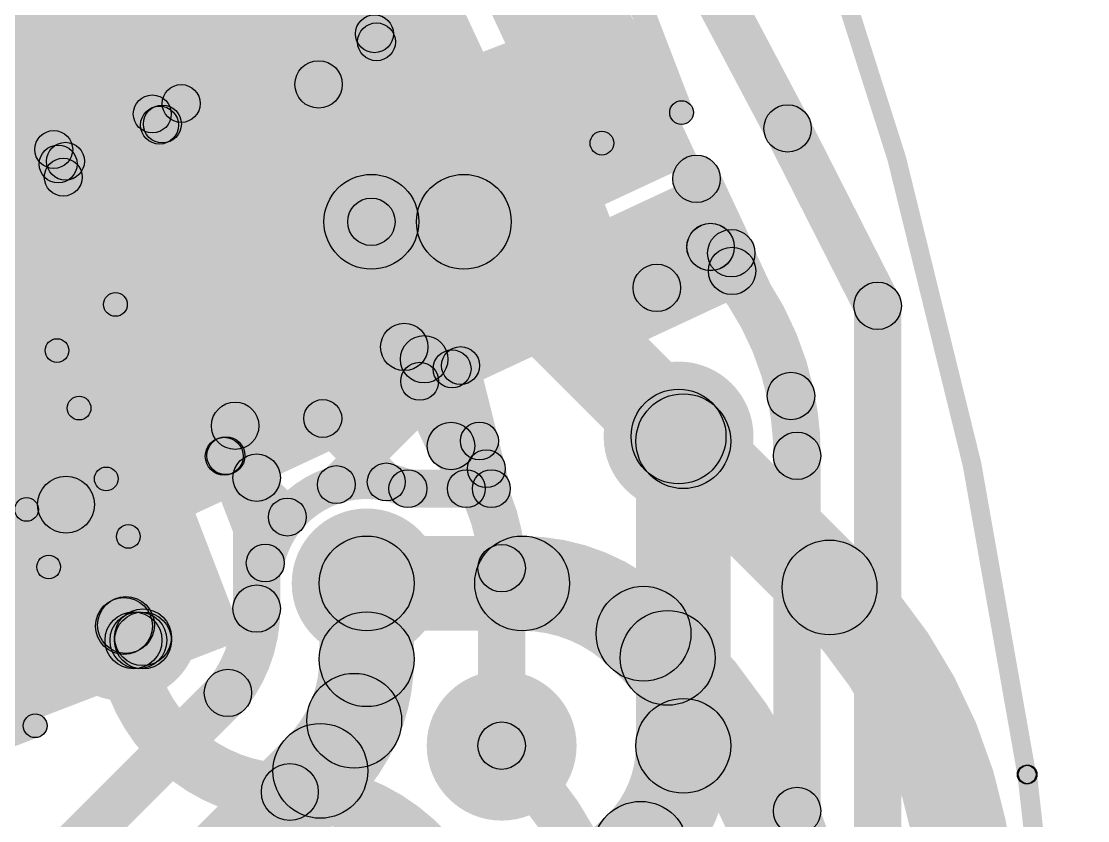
# Model space of a CAD drawing. Header units: millimetres. Extents: x -0.55 to 1.07, y -0.21 to 1.95.
# Drawn here: x 0.6694 to 0.8943, y 0.7829 to 0.9516 of the extents above; entities that cross this region are included whole.
import ezdxf

# ---------------------------------------------------------------- set-up
doc = ezdxf.new("R2010")
doc.units = ezdxf.units.MM
doc.header["$MEASUREMENT"] = 0
for name, color, linetype in [('BottomLayer', 5, 'Continuous'), ('BottomOverlay', 54, 'Continuous'), ('BottomPaste', 16, 'Continuous'), ('BottomSolder', 6, 'Continuous'), ('Mechanical2', 216, 'Continuous'), ('TopLayer', 1, 'Continuous'), ('TopOverlay', 2, 'Continuous'), ('TopPaste', 8, 'Continuous'), ('TopSolder', 216, 'Continuous'), ('ViaHoleLayer', 16, 'Continuous')]:
    doc.layers.add(name, color=color, linetype=linetype)

# ---------------------------------------------------------------- blocks, each defined once
blk = doc.blocks.new('48_SMD_M______B_15')
at = {"layer": 'BottomLayer'}
for points in [[(-0.11516, 0.11929), (-0.11516, 0.1378), (-0.10138, 0.1378), (-0.10138, 0.11929)], [(-0.09547, 0.11929), (-0.09547, 0.1378), (-0.08169, 0.1378), (-0.08169, 0.11929)], [(-0.07579, 0.11929), (-0.07579, 0.1378), (-0.06201, 0.1378), (-0.06201, 0.11929)], [(-0.0561, 0.11929), (-0.0561, 0.1378), (-0.04232, 0.1378), (-0.04232, 0.11929)], [(-0.03642, 0.11929), (-0.03642, 0.1378), (-0.02264, 0.1378), (-0.02264, 0.11929)], [(-0.01673, 0.11929), (-0.01673, 0.1378), (-0.00295, 0.1378), (-0.00295, 0.11929)], [(0.00295, 0.11929), (0.00295, 0.1378), (0.01673, 0.1378), (0.01673, 0.11929)], [(0.02264, 0.11929), (0.02264, 0.1378), (0.03642, 0.1378), (0.03642, 0.11929)], [(-0.11929, 0.10138), (-0.1378, 0.10138), (-0.1378, 0.11516), (-0.11929, 0.11516)], [(-0.1063, 0.1063), (0.1063, 0.1063), (0.1063, -0.1063), (-0.1063, -0.1063)], [(-0.11929, 0.08169), (-0.1378, 0.08169), (-0.1378, 0.09547), (-0.11929, 0.09547)]]:
    blk.add_hatch(color=5, dxfattribs=at).paths.add_polyline_path(points)
at = {"layer": 'BottomOverlay'}
h = blk.add_hatch(color=54, dxfattribs=at)
edge = h.paths.add_edge_path()
edge.add_arc((-0.13976, 0.13976), 0.005, 0, 360)
h = blk.add_hatch(color=54, dxfattribs=at)
edge = h.paths.add_edge_path()
edge.add_arc((-0.13976, 0.13976), 0.005, 0, 360)
for points in [[(-0.12244, 0.14476), (-0.12244, 0.13476), (-0.13976, 0.13476), (-0.13976, 0.14476)], [(-0.13476, 0.12244), (-0.14476, 0.12244), (-0.14476, 0.13976), (-0.13476, 0.13976)]]:
    blk.add_hatch(color=54, dxfattribs=at).paths.add_polyline_path(points)
h = blk.add_hatch(color=54, dxfattribs=at)
edge = h.paths.add_edge_path()
edge.add_arc((-0.12244, 0.13976), 0.005, 0, 360)
h = blk.add_hatch(color=54, dxfattribs=at)
edge = h.paths.add_edge_path()
edge.add_arc((-0.13976, 0.12244), 0.005, 0, 360)
at = {"layer": 'BottomPaste'}
for points in [[(-0.11516, 0.11929), (-0.11516, 0.1378), (-0.10138, 0.1378), (-0.10138, 0.11929)], [(-0.09547, 0.11929), (-0.09547, 0.1378), (-0.08169, 0.1378), (-0.08169, 0.11929)], [(-0.07579, 0.11929), (-0.07579, 0.1378), (-0.06201, 0.1378), (-0.06201, 0.11929)], [(-0.0561, 0.11929), (-0.0561, 0.1378), (-0.04232, 0.1378), (-0.04232, 0.11929)], [(-0.03642, 0.11929), (-0.03642, 0.1378), (-0.02264, 0.1378), (-0.02264, 0.11929)], [(-0.01673, 0.11929), (-0.01673, 0.1378), (-0.00295, 0.1378), (-0.00295, 0.11929)], [(0.00295, 0.11929), (0.00295, 0.1378), (0.01673, 0.1378), (0.01673, 0.11929)], [(0.02264, 0.11929), (0.02264, 0.1378), (0.03642, 0.1378), (0.03642, 0.11929)], [(-0.11929, 0.10138), (-0.1378, 0.10138), (-0.1378, 0.11516), (-0.11929, 0.11516)], [(-0.11929, 0.08169), (-0.1378, 0.08169), (-0.1378, 0.09547), (-0.11929, 0.09547)]]:
    blk.add_hatch(color=16, dxfattribs=at).paths.add_polyline_path(points)
at = {"layer": 'BottomSolder'}
for points in [[(-0.11916, 0.11529), (-0.11916, 0.1418), (-0.09738, 0.1418), (-0.09738, 0.11529)], [(-0.09947, 0.11529), (-0.09947, 0.1418), (-0.07769, 0.1418), (-0.07769, 0.11529)], [(-0.07979, 0.11529), (-0.07979, 0.1418), (-0.05801, 0.1418), (-0.05801, 0.11529)], [(-0.0601, 0.11529), (-0.0601, 0.1418), (-0.03832, 0.1418), (-0.03832, 0.11529)], [(-0.04042, 0.11529), (-0.04042, 0.1418), (-0.01864, 0.1418), (-0.01864, 0.11529)], [(-0.02073, 0.11529), (-0.02073, 0.1418), (0.00105, 0.1418), (0.00105, 0.11529)], [(-0.00105, 0.11529), (-0.00105, 0.1418), (0.02073, 0.1418), (0.02073, 0.11529)], [(0.01864, 0.11529), (0.01864, 0.1418), (0.04042, 0.1418), (0.04042, 0.11529)], [(-0.11529, 0.09738), (-0.1418, 0.09738), (-0.1418, 0.11916), (-0.11529, 0.11916)], [(-0.1103, 0.1103), (0.1103, 0.1103), (0.1103, -0.1103), (-0.1103, -0.1103)], [(-0.11529, 0.07769), (-0.1418, 0.07769), (-0.1418, 0.09947), (-0.11529, 0.09947)], [(-0.11529, 0.05801), (-0.1418, 0.05801), (-0.1418, 0.07979), (-0.11529, 0.07979)]]:
    blk.add_hatch(color=6, dxfattribs=at).paths.add_polyline_path(points)
at = {"layer": 'BottomOverlay'}
for centre in [(-0.13976, 0.13976), (-0.13976, 0.13976), (-0.12244, 0.13976), (-0.13976, 0.12244)]:
    blk.add_circle(centre, 0.005, dxfattribs=at)
blk = doc.blocks.new('U_FL_R_SMT_1_80__24')
at = {"layer": 'TopLayer'}
for points in [[(-0.07913, 0.08366), (-0.03701, 0.08366), (-0.03701, -0.00295), (-0.07913, -0.00295)], [(0.03701, 0.08366), (0.07913, 0.08366), (0.07913, -0.00295), (0.03701, -0.00295)], [(-0.02008, -0.01529), (0.02008, -0.01529), (0.02008, -0.05742), (-0.02008, -0.05742)]]:
    blk.add_hatch(color=1, dxfattribs=at).paths.add_polyline_path(points)
at = {"layer": 'TopOverlay'}
h = blk.add_hatch(color=2, dxfattribs=at)
edge = h.paths.add_edge_path()
edge.add_arc((-0.055, 0.097), 0.0025, 0, 360)
for points in [[(0.058, 0.0995), (0.058, 0.0945), (-0.055, 0.0945), (-0.055, 0.0995)], [(-0.0625, -0.011), (-0.0575, -0.011), (-0.0575, -0.029), (-0.0625, -0.029)], [(0.0595, -0.011), (0.0645, -0.011), (0.0645, -0.029), (0.0595, -0.029)], [(-0.031, -0.0265), (-0.031, -0.0315), (-0.06, -0.0315), (-0.06, -0.0265)], [(0.062, -0.0265), (0.062, -0.0315), (0.033, -0.0315), (0.033, -0.0265)]]:
    blk.add_hatch(color=2, dxfattribs=at).paths.add_polyline_path(points)
h = blk.add_hatch(color=2, dxfattribs=at)
edge = h.paths.add_edge_path()
edge.add_arc((0.058, 0.097), 0.0025, 0, 360)
h = blk.add_hatch(color=2, dxfattribs=at)
edge = h.paths.add_edge_path()
edge.add_arc((-0.06, -0.011), 0.0025, 0, 360)
h = blk.add_hatch(color=2, dxfattribs=at)
edge = h.paths.add_edge_path()
edge.add_arc((0.062, -0.011), 0.0025, 0, 360)
h = blk.add_hatch(color=2, dxfattribs=at)
edge = h.paths.add_edge_path()
edge.add_arc((-0.06, -0.029), 0.0025, 0, 360)
h = blk.add_hatch(color=2, dxfattribs=at)
edge = h.paths.add_edge_path()
edge.add_arc((-0.06, -0.029), 0.0025, 0, 360)
h = blk.add_hatch(color=2, dxfattribs=at)
edge = h.paths.add_edge_path()
edge.add_arc((-0.031, -0.029), 0.0025, 0, 360)
h = blk.add_hatch(color=2, dxfattribs=at)
edge = h.paths.add_edge_path()
edge.add_arc((0.033, -0.029), 0.0025, 0, 360)
h = blk.add_hatch(color=2, dxfattribs=at)
edge = h.paths.add_edge_path()
edge.add_arc((0.062, -0.029), 0.0025, 0, 360)
h = blk.add_hatch(color=2, dxfattribs=at)
edge = h.paths.add_edge_path()
edge.add_arc((0.062, -0.029), 0.0025, 0, 360)
at = {"layer": 'TopPaste'}
for points in [[(-0.07913, 0.08366), (-0.03701, 0.08366), (-0.03701, -0.00295), (-0.07913, -0.00295)], [(0.03701, 0.08366), (0.07913, 0.08366), (0.07913, -0.00295), (0.03701, -0.00295)], [(-0.02008, -0.01529), (0.02008, -0.01529), (0.02008, -0.05742), (-0.02008, -0.05742)]]:
    blk.add_hatch(color=8, dxfattribs=at).paths.add_polyline_path(points)
at = {"layer": 'TopSolder'}
for points in [[(-0.08313, 0.08766), (-0.03301, 0.08766), (-0.03301, -0.00695), (-0.08313, -0.00695)], [(0.03301, 0.08766), (0.08313, 0.08766), (0.08313, -0.00695), (0.03301, -0.00695)], [(-0.02408, -0.01129), (0.02408, -0.01129), (0.02408, -0.06142), (-0.02408, -0.06142)]]:
    blk.add_hatch(color=216, dxfattribs=at).paths.add_polyline_path(points)
at = {"layer": 'TopOverlay'}
for centre in [(-0.055, 0.097), (0.058, 0.097), (-0.06, -0.011), (0.062, -0.011), (-0.06, -0.029), (-0.06, -0.029), (-0.031, -0.029), (0.033, -0.029), (0.062, -0.029), (0.062, -0.029)]:
    blk.add_circle(centre, 0.0025, dxfattribs=at)
blk = doc.blocks.new('CAP_0201_33')
at = {"layer": 'TopLayer'}
for points in [[(-0.01772, 0.00591), (-0.00591, 0.00591), (-0.00591, -0.00591), (-0.01772, -0.00591)], [(0.00591, 0.00591), (0.01772, 0.00591), (0.01772, -0.00591), (0.00591, -0.00591)]]:
    blk.add_hatch(color=1, dxfattribs=at).paths.add_polyline_path(points)
at = {"layer": 'TopOverlay'}
h = blk.add_hatch(color=2, dxfattribs=at)
edge = h.paths.add_edge_path()
edge.add_arc((-0.021, 0.009), 0.0025, 0, 360)
h = blk.add_hatch(color=2, dxfattribs=at)
edge = h.paths.add_edge_path()
edge.add_arc((-0.021, 0.009), 0.0025, 0, 360)
for points in [[(-0.008, 0.0115), (-0.008, 0.0065), (-0.021, 0.0065), (-0.021, 0.0115)], [(0.021, 0.0115), (0.021, 0.0065), (0.008, 0.0065), (0.008, 0.0115)], [(-0.0235, 0.009), (-0.0185, 0.009), (-0.0185, -0.009), (-0.0235, -0.009)], [(0.0185, 0.009), (0.0235, 0.009), (0.0235, -0.009), (0.0185, -0.009)], [(-0.008, -0.0065), (-0.008, -0.0115), (-0.021, -0.0115), (-0.021, -0.0065)], [(0.021, -0.0065), (0.021, -0.0115), (0.008, -0.0115), (0.008, -0.0065)]]:
    blk.add_hatch(color=2, dxfattribs=at).paths.add_polyline_path(points)
h = blk.add_hatch(color=2, dxfattribs=at)
edge = h.paths.add_edge_path()
edge.add_arc((-0.008, 0.009), 0.0025, 0, 360)
h = blk.add_hatch(color=2, dxfattribs=at)
edge = h.paths.add_edge_path()
edge.add_arc((0.008, 0.009), 0.0025, 0, 360)
h = blk.add_hatch(color=2, dxfattribs=at)
edge = h.paths.add_edge_path()
edge.add_arc((0.021, 0.009), 0.0025, 0, 360)
h = blk.add_hatch(color=2, dxfattribs=at)
edge = h.paths.add_edge_path()
edge.add_arc((0.021, 0.009), 0.0025, 0, 360)
h = blk.add_hatch(color=2, dxfattribs=at)
edge = h.paths.add_edge_path()
edge.add_arc((-0.021, -0.009), 0.0025, 0, 360)
h = blk.add_hatch(color=2, dxfattribs=at)
edge = h.paths.add_edge_path()
edge.add_arc((-0.021, -0.009), 0.0025, 0, 360)
h = blk.add_hatch(color=2, dxfattribs=at)
edge = h.paths.add_edge_path()
edge.add_arc((-0.008, -0.009), 0.0025, 0, 360)
h = blk.add_hatch(color=2, dxfattribs=at)
edge = h.paths.add_edge_path()
edge.add_arc((0.008, -0.009), 0.0025, 0, 360)
h = blk.add_hatch(color=2, dxfattribs=at)
edge = h.paths.add_edge_path()
edge.add_arc((0.021, -0.009), 0.0025, 0, 360)
h = blk.add_hatch(color=2, dxfattribs=at)
edge = h.paths.add_edge_path()
edge.add_arc((0.021, -0.009), 0.0025, 0, 360)
at = {"layer": 'TopPaste'}
for points in [[(-0.01772, 0.00591), (-0.00591, 0.00591), (-0.00591, -0.00591), (-0.01772, -0.00591)], [(0.00591, 0.00591), (0.01772, 0.00591), (0.01772, -0.00591), (0.00591, -0.00591)]]:
    blk.add_hatch(color=8, dxfattribs=at).paths.add_polyline_path(points)
at = {"layer": 'TopSolder'}
for points in [[(-0.01988, 0.00807), (-0.00374, 0.00807), (-0.00374, -0.00807), (-0.01988, -0.00807)], [(0.00374, 0.00807), (0.01988, 0.00807), (0.01988, -0.00807), (0.00374, -0.00807)]]:
    blk.add_hatch(color=216, dxfattribs=at).paths.add_polyline_path(points)
at = {"layer": 'TopOverlay'}
for centre in [(-0.021, 0.009), (-0.021, 0.009), (-0.008, 0.009), (0.008, 0.009), (0.021, 0.009), (0.021, 0.009), (-0.021, -0.009), (-0.021, -0.009), (-0.008, -0.009), (0.008, -0.009), (0.021, -0.009), (0.021, -0.009)]:
    blk.add_circle(centre, 0.0025, dxfattribs=at)
blk = doc.blocks.new('C__0603_36')
at = {"layer": 'TopLayer'}
for points in [[(-0.015, 0.0175), (-0.015, -0.0175), (-0.045, -0.0175), (-0.045, 0.0175)], [(0.045, 0.0175), (0.045, -0.0175), (0.015, -0.0175), (0.015, 0.0175)]]:
    blk.add_hatch(color=1, dxfattribs=at).paths.add_polyline_path(points)
at = {"layer": 'TopOverlay'}
h = blk.add_hatch(color=2, dxfattribs=at)
edge = h.paths.add_edge_path()
edge.add_arc((-0.049, 0.021), 0.0025, 0, 360)
h = blk.add_hatch(color=2, dxfattribs=at)
edge = h.paths.add_edge_path()
edge.add_arc((-0.049, 0.021), 0.0025, 0, 360)
for points in [[(-0.018, 0.0235), (-0.018, 0.0185), (-0.049, 0.0185), (-0.049, 0.0235)], [(0.049, 0.0235), (0.049, 0.0185), (0.018, 0.0185), (0.018, 0.0235)], [(-0.0465, -0.021), (-0.0515, -0.021), (-0.0515, 0.021), (-0.0465, 0.021)], [(0.0515, -0.021), (0.0465, -0.021), (0.0465, 0.021), (0.0515, 0.021)], [(-0.018, -0.0185), (-0.018, -0.0235), (-0.049, -0.0235), (-0.049, -0.0185)], [(0.049, -0.0185), (0.049, -0.0235), (0.018, -0.0235), (0.018, -0.0185)]]:
    blk.add_hatch(color=2, dxfattribs=at).paths.add_polyline_path(points)
h = blk.add_hatch(color=2, dxfattribs=at)
edge = h.paths.add_edge_path()
edge.add_arc((-0.018, 0.021), 0.0025, 0, 360)
h = blk.add_hatch(color=2, dxfattribs=at)
edge = h.paths.add_edge_path()
edge.add_arc((0.018, 0.021), 0.0025, 0, 360)
h = blk.add_hatch(color=2, dxfattribs=at)
edge = h.paths.add_edge_path()
edge.add_arc((0.049, 0.021), 0.0025, 0, 360)
h = blk.add_hatch(color=2, dxfattribs=at)
edge = h.paths.add_edge_path()
edge.add_arc((0.049, 0.021), 0.0025, 0, 360)
h = blk.add_hatch(color=2, dxfattribs=at)
edge = h.paths.add_edge_path()
edge.add_arc((-0.049, -0.021), 0.0025, 0, 360)
h = blk.add_hatch(color=2, dxfattribs=at)
edge = h.paths.add_edge_path()
edge.add_arc((-0.049, -0.021), 0.0025, 0, 360)
h = blk.add_hatch(color=2, dxfattribs=at)
edge = h.paths.add_edge_path()
edge.add_arc((-0.018, -0.021), 0.0025, 0, 360)
h = blk.add_hatch(color=2, dxfattribs=at)
edge = h.paths.add_edge_path()
edge.add_arc((0.018, -0.021), 0.0025, 0, 360)
h = blk.add_hatch(color=2, dxfattribs=at)
edge = h.paths.add_edge_path()
edge.add_arc((0.049, -0.021), 0.0025, 0, 360)
h = blk.add_hatch(color=2, dxfattribs=at)
edge = h.paths.add_edge_path()
edge.add_arc((0.049, -0.021), 0.0025, 0, 360)
at = {"layer": 'TopPaste'}
for points in [[(-0.015, 0.0175), (-0.015, -0.0175), (-0.045, -0.0175), (-0.045, 0.0175)], [(0.045, 0.0175), (0.045, -0.0175), (0.015, -0.0175), (0.015, 0.0175)]]:
    blk.add_hatch(color=8, dxfattribs=at).paths.add_polyline_path(points)
at = {"layer": 'TopSolder'}
for points in [[(-0.01264, 0.01986), (-0.01264, -0.01986), (-0.04736, -0.01986), (-0.04736, 0.01986)], [(0.04736, 0.01986), (0.04736, -0.01986), (0.01264, -0.01986), (0.01264, 0.01986)]]:
    blk.add_hatch(color=216, dxfattribs=at).paths.add_polyline_path(points)
at = {"layer": 'TopOverlay'}
for centre in [(-0.049, 0.021), (-0.049, 0.021), (-0.018, 0.021), (0.018, 0.021), (0.049, 0.021), (0.049, 0.021), (-0.049, -0.021), (-0.049, -0.021), (-0.018, -0.021), (0.018, -0.021), (0.049, -0.021), (0.049, -0.021)]:
    blk.add_circle(centre, 0.0025, dxfattribs=at)

msp = doc.modelspace()

# ---------------------------------------------------------------- hatches: boundary and pattern name
at = {"layer": 'BottomLayer'}
for points in [[(0.79288, 0.99033), (0.80172, 0.99501), (0.83542, 0.93134), (0.82658, 0.92666)], [(0.82654, 0.92674), (0.83546, 0.93126), (0.85446, 0.89384), (0.84554, 0.88932)], [(0.81592, 0.92075), (0.77707, 0.90264), (0.78838, 0.87839), (0.82723, 0.8965)], [(0.855, 0.77365), (0.845, 0.77365), (0.845, 0.89158), (0.855, 0.89158)], [(0.74562, 0.88077), (0.75467, 0.88503), (0.76452, 0.86413), (0.75548, 0.85987)], [(0.80093, 0.85693), (0.81507, 0.87107), (0.81607, 0.87007), (0.80193, 0.85593)], [(0.819, 0.79873), (0.799, 0.79873), (0.799, 0.863), (0.819, 0.863)], [(0.838, 0.785), (0.828, 0.785), (0.828, 0.85992), (0.838, 0.85992)], [(0.724, 0.82768), (0.714, 0.82768), (0.714, 0.85531), (0.724, 0.85531)], [(0.67341, 0.84695), (0.68415, 0.85229), (0.69679, 0.82688), (0.68604, 0.82154)], [(0.77568, 0.79876), (0.76568, 0.79876), (0.76568, 0.83621), (0.77568, 0.83621)], [(0.7522, 0.817), (0.7322, 0.817), (0.7322, 0.833), (0.7522, 0.833)], [(0.68604, 0.82154), (0.69679, 0.82688), (0.69838, 0.82368), (0.68764, 0.81833)], [(0.68449, 0.77438), (0.67741, 0.78146), (0.70939, 0.81343), (0.71646, 0.80636)], [(0.71007, 0.75693), (0.69593, 0.77107), (0.72537, 0.80051), (0.73951, 0.78637)]]:
    msp.add_hatch(color=5, dxfattribs=at).paths.add_polyline_path(points)
h = msp.add_hatch(color=5, dxfattribs=at)
edge = h.paths.add_edge_path()
edge.add_arc((0.831, 0.929), 0.005, 0, 360)
h = msp.add_hatch(color=5, dxfattribs=at)
edge = h.paths.add_edge_path()
edge.add_arc((0.831, 0.929), 0.005, 0, 360)
h = msp.add_hatch(color=5, dxfattribs=at)
edge = h.paths.add_edge_path()
edge.add_arc((0.81474, 0.904), 0.005, 0, 360)
h = msp.add_hatch(color=5, dxfattribs=at)
edge = h.paths.add_edge_path()
edge.add_arc((0.81476, 0.90398), 0.005, 0, 360)
h = msp.add_hatch(color=5, dxfattribs=at)
edge = h.paths.add_edge_path()
edge.add_arc((0.81476, 0.90398), 0.005, 0, 360)
h = msp.add_hatch(color=5, dxfattribs=at)
edge = h.paths.add_edge_path()
edge.add_arc((0.688, 0.891), 0.01181, 0, 360)
h = msp.add_hatch(color=5, dxfattribs=at)
edge = h.paths.add_edge_path()
edge.add_arc((0.81928, 0.89894), 0.005, 0, 360)
h = msp.add_hatch(color=5, dxfattribs=at)
edge = h.paths.add_edge_path()
edge.add_arc((0.81928, 0.89894), 0.005, 0, 360)
h = msp.add_hatch(color=5, dxfattribs=at)
edge = h.paths.add_edge_path()
edge.add_arc((0.85, 0.89158), 0.005, 0, 360)
h = msp.add_hatch(color=5, dxfattribs=at)
edge = h.paths.add_edge_path()
edge.add_arc((0.85, 0.89158), 0.005, 0, 360)
h = msp.add_hatch(color=5, dxfattribs=at)
edge = h.paths.add_edge_path()
edge.add_arc((0.75014, 0.8829), 0.005, 0, 360)
h = msp.add_hatch(color=5, dxfattribs=at)
edge = h.paths.add_edge_path()
edge.add_arc((0.83171, 0.87255), 0.005, 0, 360)
h = msp.add_hatch(color=5, dxfattribs=at)
edge = h.paths.add_edge_path()
edge.add_arc((0.83171, 0.87255), 0.005, 0, 360)
h = msp.add_hatch(color=5, dxfattribs=at)
edge = h.paths.add_edge_path()
edge.add_arc((0.808, 0.864), 0.01181, 0, 360)
h = msp.add_hatch(color=5, dxfattribs=at)
edge = h.paths.add_edge_path()
edge.add_arc((0.808, 0.864), 0.01, 0, 360)
h = msp.add_hatch(color=5, dxfattribs=at)
edge = h.paths.add_edge_path()
edge.add_arc((0.809, 0.863), 0.01, 0, 360)
h = msp.add_hatch(color=5, dxfattribs=at)
edge = h.paths.add_edge_path()
edge.add_arc((0.809, 0.863), 0.01, 0, 360)
h = msp.add_hatch(color=5, dxfattribs=at)
edge = h.paths.add_edge_path()
edge.add_arc((0.71446, 0.86626), 0.005, 0, 360)
h = msp.add_hatch(color=5, dxfattribs=at)
edge = h.paths.add_edge_path()
edge.add_arc((0.76, 0.862), 0.005, 0, 360)
h = msp.add_hatch(color=5, dxfattribs=at)
edge = h.paths.add_edge_path()
edge.add_arc((0.76, 0.862), 0.005, 0, 360)
h = msp.add_hatch(color=5, dxfattribs=at)
edge = h.paths.add_edge_path()
edge.add_arc((0.833, 0.85992), 0.005, 0, 360)
h = msp.add_hatch(color=5, dxfattribs=at)
edge = h.paths.add_edge_path()
edge.add_arc((0.833, 0.85992), 0.005, 0, 360)
h = msp.add_hatch(color=5, dxfattribs=at)
edge = h.paths.add_edge_path()
edge.add_arc((0.719, 0.85531), 0.005, 0, 360)
h = msp.add_hatch(color=5, dxfattribs=at)
edge = h.paths.add_edge_path()
edge.add_arc((0.719, 0.85531), 0.005, 0, 360)
h = msp.add_hatch(color=5, dxfattribs=at)
edge = h.paths.add_edge_path()
edge.add_arc((0.67878, 0.84962), 0.006, 0, 360)
h = msp.add_hatch(color=5, dxfattribs=at)
edge = h.paths.add_edge_path()
edge.add_arc((0.7422, 0.833), 0.01181, 0, 360)
h = msp.add_hatch(color=5, dxfattribs=at)
edge = h.paths.add_edge_path()
edge.add_arc((0.7422, 0.833), 0.01, 0, 360)
h = msp.add_hatch(color=5, dxfattribs=at)
edge = h.paths.add_edge_path()
edge.add_arc((0.77068, 0.83621), 0.005, 0, 360)
h = msp.add_hatch(color=5, dxfattribs=at)
edge = h.paths.add_edge_path()
edge.add_arc((0.77068, 0.83621), 0.005, 0, 360)
h = msp.add_hatch(color=5, dxfattribs=at)
edge = h.paths.add_edge_path()
edge.add_arc((0.691, 0.824), 0.01181, 0, 360)
h = msp.add_hatch(color=5, dxfattribs=at)
edge = h.paths.add_edge_path()
edge.add_arc((0.719, 0.82768), 0.005, 0, 360)
h = msp.add_hatch(color=5, dxfattribs=at)
edge = h.paths.add_edge_path()
edge.add_arc((0.719, 0.82768), 0.005, 0, 360)
h = msp.add_hatch(color=5, dxfattribs=at)
edge = h.paths.add_edge_path()
edge.add_arc((0.69142, 0.82421), 0.006, 0, 360)
h = msp.add_hatch(color=5, dxfattribs=at)
edge = h.paths.add_edge_path()
edge.add_arc((0.69142, 0.82421), 0.006, 0, 360)
h = msp.add_hatch(color=5, dxfattribs=at)
edge = h.paths.add_edge_path()
edge.add_arc((0.69301, 0.821), 0.006, 0, 360)
h = msp.add_hatch(color=5, dxfattribs=at)
edge = h.paths.add_edge_path()
edge.add_arc((0.7422, 0.817), 0.01, 0, 360)
h = msp.add_hatch(color=5, dxfattribs=at)
edge = h.paths.add_edge_path()
edge.add_arc((0.7422, 0.817), 0.01, 0, 360)
h = msp.add_hatch(color=5, dxfattribs=at)
edge = h.paths.add_edge_path()
edge.add_arc((0.71293, 0.8099), 0.005, 0, 360)
h = msp.add_hatch(color=5, dxfattribs=at)
edge = h.paths.add_edge_path()
edge.add_arc((0.71293, 0.8099), 0.005, 0, 360)
h = msp.add_hatch(color=5, dxfattribs=at)
edge = h.paths.add_edge_path()
edge.add_arc((0.73957, 0.80402), 0.01, 0, 360)
h = msp.add_hatch(color=5, dxfattribs=at)
edge = h.paths.add_edge_path()
edge.add_arc((0.73957, 0.80402), 0.01, 0, 360)
h = msp.add_hatch(color=5, dxfattribs=at)
edge = h.paths.add_edge_path()
edge.add_arc((0.77068, 0.79876), 0.01181, 0, 360)
h = msp.add_hatch(color=5, dxfattribs=at)
edge = h.paths.add_edge_path()
edge.add_arc((0.809, 0.79873), 0.01, 0, 360)
h = msp.add_hatch(color=5, dxfattribs=at)
edge = h.paths.add_edge_path()
edge.add_arc((0.809, 0.79873), 0.01, 0, 360)
h = msp.add_hatch(color=5, dxfattribs=at)
edge = h.paths.add_edge_path()
edge.add_arc((0.73244, 0.79344), 0.01, 0, 360)
h = msp.add_hatch(color=5, dxfattribs=at)
edge = h.paths.add_edge_path()
edge.add_arc((0.73244, 0.79344), 0.01, 0, 360)
h = msp.add_hatch(color=5, dxfattribs=at)
edge = h.paths.add_edge_path()
edge.add_arc((0.77068, 0.79876), 0.005, 0, 360)
h = msp.add_hatch(color=5, dxfattribs=at)
edge = h.paths.add_edge_path()
edge.add_arc((0.833, 0.785), 0.005, 0, 360)
h = msp.add_hatch(color=5, dxfattribs=at)
edge = h.paths.add_edge_path()
edge.add_arc((0.833, 0.785), 0.005, 0, 360)
h = msp.add_hatch(color=5, dxfattribs=at)
edge = h.paths.add_edge_path()
edge.add_arc((0.8, 0.777), 0.01, 0, 360)
h = msp.add_hatch(color=5, dxfattribs=at)
edge = h.paths.add_edge_path()
edge.add_arc((0.8, 0.777), 0.01, 0, 360)
at = {"layer": 'BottomSolder'}
h = msp.add_hatch(color=6, dxfattribs=at)
edge = h.paths.add_edge_path()
edge.add_arc((0.688, 0.891), 0.01581, 0, 360)
h = msp.add_hatch(color=6, dxfattribs=at)
edge = h.paths.add_edge_path()
edge.add_arc((0.808, 0.864), 0.01581, 0, 360)
h = msp.add_hatch(color=6, dxfattribs=at)
edge = h.paths.add_edge_path()
edge.add_arc((0.7422, 0.833), 0.01581, 0, 360)
h = msp.add_hatch(color=6, dxfattribs=at)
edge = h.paths.add_edge_path()
edge.add_arc((0.691, 0.824), 0.01581, 0, 360)
h = msp.add_hatch(color=6, dxfattribs=at)
edge = h.paths.add_edge_path()
edge.add_arc((0.77068, 0.79876), 0.01581, 0, 360)
at = {"layer": 'Mechanical2'}
h = msp.add_hatch(color=216, dxfattribs=at)
edge = h.paths.add_edge_path()
edge.add_arc((0.88144, 0.79268), 0.00197, 0, 360)
h = msp.add_hatch(color=216, dxfattribs=at)
edge = h.paths.add_edge_path()
edge.add_arc((0.88144, 0.79268), 0.00197, 0, 360)
h = msp.add_hatch(color=216, dxfattribs=at)
edge = h.paths.add_edge_path()
edge.add_arc((0.88145, 0.79267), 0.00197, 0, 360)
h = msp.add_hatch(color=216, dxfattribs=at)
edge = h.paths.add_edge_path()
edge.add_arc((0.88146, 0.79267), 0.00197, 0, 360)
msp.add_hatch(color=216, dxfattribs=at).paths.add_polyline_path([(0.88094, 0.79077), (0.88194, 0.79458), (0.88196, 0.79458), (0.88096, 0.79077)])
at = {"layer": 'TopLayer'}
for points in [[(0.62646, 0.91724), (0.61797, 0.94076), (0.78976, 1.00276), (0.79824, 0.97924)], [(0.65516, 0.91272), (0.65244, 0.92024), (0.74248, 0.95274), (0.7452, 0.94521)], [(0.67856, 0.91776), (0.6757, 0.92523), (0.74285, 0.951), (0.74572, 0.94354)], [(0.79208, 0.90477), (0.77637, 0.94569), (0.55564, 0.86096), (0.57135, 0.82004)], [(0.7274, 0.9365), (0.73673, 0.94009), (0.74786, 0.91109), (0.73853, 0.9075)], [(0.70134, 0.92687), (0.69568, 0.93253), (0.70025, 0.93709), (0.7059, 0.93144)], [(0.69415, 0.92923), (0.6998, 0.93489), (0.70194, 0.93276), (0.69628, 0.9271)], [(0.67336, 0.92173), (0.67902, 0.92739), (0.6815, 0.92491), (0.67584, 0.91926)], [(0.60192, 0.88515), (0.59906, 0.89262), (0.67676, 0.92245), (0.67963, 0.91498)], [(0.7432, 0.8993), (0.7432, 0.9193), (0.7627, 0.9193), (0.7627, 0.8993)], [(0.75563, 0.90222), (0.76978, 0.91637), (0.81507, 0.87107), (0.80093, 0.85693)], [(0.73853, 0.9075), (0.74786, 0.91109), (0.759, 0.88209), (0.74966, 0.8785)], [(0.7136, 0.85609), (0.71073, 0.86356), (0.76058, 0.88269), (0.76344, 0.87523)], [(0.73863, 0.85102), (0.73297, 0.85668), (0.7574, 0.8811), (0.76305, 0.87545)], [(0.75813, 0.87799), (0.76589, 0.87993), (0.77238, 0.85397), (0.76462, 0.85203)], [(0.75056, 0.87282), (0.75622, 0.87848), (0.76882, 0.86588), (0.76316, 0.86022)], [(0.73012, 0.86498), (0.73578, 0.87063), (0.74917, 0.85724), (0.74351, 0.85159)], [(0.80093, 0.85693), (0.81507, 0.87107), (0.84693, 0.83922), (0.83278, 0.82507)], [(0.70051, 0.86228), (0.62443, 0.83308), (0.64022, 0.79196), (0.71629, 0.82116)], [(0.70968, 0.85713), (0.71534, 0.86279), (0.7283, 0.84983), (0.72264, 0.84417)], [(0.70843, 0.85839), (0.7159, 0.86126), (0.72455, 0.83873), (0.71708, 0.83586)], [(0.76606, 0.85017), (0.76041, 0.85583), (0.76462, 0.86004), (0.77028, 0.85438)], [(0.7509, 0.849), (0.7509, 0.857), (0.7685, 0.857), (0.7685, 0.849)], [(0.7422, 0.823), (0.7422, 0.843), (0.775, 0.843), (0.775, 0.823)], [(0.79354, 0.81532), (0.80768, 0.82946), (0.81278, 0.82436), (0.79864, 0.81022)], [(0.701, 0.82095), (0.689, 0.82095), (0.689, 0.82165), (0.701, 0.82165)]]:
    msp.add_hatch(color=1, dxfattribs=at).paths.add_polyline_path(points)
h = msp.add_hatch(color=1, dxfattribs=at)
edge = h.paths.add_edge_path()
edge.add_arc((0.74384, 0.94898), 0.004, 0, 360)
h = msp.add_hatch(color=1, dxfattribs=at)
edge = h.paths.add_edge_path()
edge.add_arc((0.74428, 0.94727), 0.004, 0, 360)
h = msp.add_hatch(color=1, dxfattribs=at)
edge = h.paths.add_edge_path()
edge.add_arc((0.73206, 0.9383), 0.005, 0, 360)
h = msp.add_hatch(color=1, dxfattribs=at)
edge = h.paths.add_edge_path()
edge.add_arc((0.70308, 0.93426), 0.004, 0, 360)
h = msp.add_hatch(color=1, dxfattribs=at)
edge = h.paths.add_edge_path()
edge.add_arc((0.69698, 0.93206), 0.004, 0, 360)
h = msp.add_hatch(color=1, dxfattribs=at)
edge = h.paths.add_edge_path()
edge.add_arc((0.69851, 0.9297), 0.004, 0, 360)
h = msp.add_hatch(color=1, dxfattribs=at)
edge = h.paths.add_edge_path()
edge.add_arc((0.69911, 0.92993), 0.004, 0, 360)
h = msp.add_hatch(color=1, dxfattribs=at)
edge = h.paths.add_edge_path()
edge.add_arc((0.67619, 0.92456), 0.004, 0, 360)
h = msp.add_hatch(color=1, dxfattribs=at)
edge = h.paths.add_edge_path()
edge.add_arc((0.67713, 0.92149), 0.004, 0, 360)
h = msp.add_hatch(color=1, dxfattribs=at)
edge = h.paths.add_edge_path()
edge.add_arc((0.67867, 0.92208), 0.004, 0, 360)
h = msp.add_hatch(color=1, dxfattribs=at)
edge = h.paths.add_edge_path()
edge.add_arc((0.6782, 0.91872), 0.004, 0, 360)
h = msp.add_hatch(color=1, dxfattribs=at)
edge = h.paths.add_edge_path()
edge.add_arc((0.7432, 0.9093), 0.01, 0, 360)
h = msp.add_hatch(color=1, dxfattribs=at)
edge = h.paths.add_edge_path()
edge.add_arc((0.7627, 0.9093), 0.01, 0, 360)
h = msp.add_hatch(color=1, dxfattribs=at)
edge = h.paths.add_edge_path()
edge.add_arc((0.7627, 0.9093), 0.01, 0, 360)
h = msp.add_hatch(color=1, dxfattribs=at)
edge = h.paths.add_edge_path()
edge.add_arc((0.7432, 0.9093), 0.005, 0, 360)
h = msp.add_hatch(color=1, dxfattribs=at)
edge = h.paths.add_edge_path()
edge.add_arc((0.7432, 0.9093), 0.005, 0, 360)
h = msp.add_hatch(color=1, dxfattribs=at)
edge = h.paths.add_edge_path()
edge.add_arc((0.688, 0.891), 0.01181, 0, 360)
h = msp.add_hatch(color=1, dxfattribs=at)
edge = h.paths.add_edge_path()
edge.add_arc((0.75433, 0.8803), 0.005, 0, 360)
h = msp.add_hatch(color=1, dxfattribs=at)
edge = h.paths.add_edge_path()
edge.add_arc((0.76022, 0.87827), 0.004, 0, 360)
h = msp.add_hatch(color=1, dxfattribs=at)
edge = h.paths.add_edge_path()
edge.add_arc((0.76201, 0.87896), 0.004, 0, 360)
h = msp.add_hatch(color=1, dxfattribs=at)
edge = h.paths.add_edge_path()
edge.add_arc((0.76201, 0.87896), 0.004, 0, 360)
h = msp.add_hatch(color=1, dxfattribs=at)
edge = h.paths.add_edge_path()
edge.add_arc((0.75339, 0.87565), 0.004, 0, 360)
h = msp.add_hatch(color=1, dxfattribs=at)
edge = h.paths.add_edge_path()
edge.add_arc((0.808, 0.864), 0.01181, 0, 360)
h = msp.add_hatch(color=1, dxfattribs=at)
edge = h.paths.add_edge_path()
edge.add_arc((0.808, 0.864), 0.01, 0, 360)
h = msp.add_hatch(color=1, dxfattribs=at)
edge = h.paths.add_edge_path()
edge.add_arc((0.808, 0.864), 0.01, 0, 360)
h = msp.add_hatch(color=1, dxfattribs=at)
edge = h.paths.add_edge_path()
edge.add_arc((0.73295, 0.8678), 0.004, 0, 360)
h = msp.add_hatch(color=1, dxfattribs=at)
edge = h.paths.add_edge_path()
edge.add_arc((0.76599, 0.86305), 0.004, 0, 360)
h = msp.add_hatch(color=1, dxfattribs=at)
edge = h.paths.add_edge_path()
edge.add_arc((0.71216, 0.85983), 0.004, 0, 360)
h = msp.add_hatch(color=1, dxfattribs=at)
edge = h.paths.add_edge_path()
edge.add_arc((0.71216, 0.85983), 0.004, 0, 360)
h = msp.add_hatch(color=1, dxfattribs=at)
edge = h.paths.add_edge_path()
edge.add_arc((0.71251, 0.85996), 0.004, 0, 360)
h = msp.add_hatch(color=1, dxfattribs=at)
edge = h.paths.add_edge_path()
edge.add_arc((0.76745, 0.85721), 0.004, 0, 360)
h = msp.add_hatch(color=1, dxfattribs=at)
edge = h.paths.add_edge_path()
edge.add_arc((0.7358, 0.85385), 0.004, 0, 360)
h = msp.add_hatch(color=1, dxfattribs=at)
edge = h.paths.add_edge_path()
edge.add_arc((0.74634, 0.85441), 0.004, 0, 360)
h = msp.add_hatch(color=1, dxfattribs=at)
edge = h.paths.add_edge_path()
edge.add_arc((0.7509, 0.853), 0.004, 0, 360)
h = msp.add_hatch(color=1, dxfattribs=at)
edge = h.paths.add_edge_path()
edge.add_arc((0.7509, 0.853), 0.004, 0, 360)
h = msp.add_hatch(color=1, dxfattribs=at)
edge = h.paths.add_edge_path()
edge.add_arc((0.76323, 0.853), 0.004, 0, 360)
h = msp.add_hatch(color=1, dxfattribs=at)
edge = h.paths.add_edge_path()
edge.add_arc((0.7685, 0.853), 0.004, 0, 360)
h = msp.add_hatch(color=1, dxfattribs=at)
edge = h.paths.add_edge_path()
edge.add_arc((0.7685, 0.853), 0.004, 0, 360)
h = msp.add_hatch(color=1, dxfattribs=at)
edge = h.paths.add_edge_path()
edge.add_arc((0.72547, 0.847), 0.004, 0, 360)
h = msp.add_hatch(color=1, dxfattribs=at)
edge = h.paths.add_edge_path()
edge.add_arc((0.7422, 0.833), 0.01181, 0, 360)
h = msp.add_hatch(color=1, dxfattribs=at)
edge = h.paths.add_edge_path()
edge.add_arc((0.7422, 0.833), 0.01, 0, 360)
h = msp.add_hatch(color=1, dxfattribs=at)
edge = h.paths.add_edge_path()
edge.add_arc((0.775, 0.833), 0.01, 0, 360)
h = msp.add_hatch(color=1, dxfattribs=at)
edge = h.paths.add_edge_path()
edge.add_arc((0.775, 0.833), 0.01, 0, 360)
h = msp.add_hatch(color=1, dxfattribs=at)
edge = h.paths.add_edge_path()
edge.add_arc((0.83985, 0.83215), 0.01, 0, 360)
h = msp.add_hatch(color=1, dxfattribs=at)
edge = h.paths.add_edge_path()
edge.add_arc((0.83985, 0.83215), 0.01, 0, 360)
h = msp.add_hatch(color=1, dxfattribs=at)
edge = h.paths.add_edge_path()
edge.add_arc((0.72081, 0.8373), 0.004, 0, 360)
h = msp.add_hatch(color=1, dxfattribs=at)
edge = h.paths.add_edge_path()
edge.add_arc((0.72081, 0.8373), 0.004, 0, 360)
h = msp.add_hatch(color=1, dxfattribs=at)
edge = h.paths.add_edge_path()
edge.add_arc((0.691, 0.824), 0.01181, 0, 360)
h = msp.add_hatch(color=1, dxfattribs=at)
edge = h.paths.add_edge_path()
edge.add_arc((0.80061, 0.82239), 0.01, 0, 360)
h = msp.add_hatch(color=1, dxfattribs=at)
edge = h.paths.add_edge_path()
edge.add_arc((0.80061, 0.82239), 0.01, 0, 360)
h = msp.add_hatch(color=1, dxfattribs=at)
edge = h.paths.add_edge_path()
edge.add_arc((0.691, 0.824), 0.006, 0, 360)
h = msp.add_hatch(color=1, dxfattribs=at)
edge = h.paths.add_edge_path()
edge.add_arc((0.69406, 0.82099), 0.006, 0, 360)
h = msp.add_hatch(color=1, dxfattribs=at)
edge = h.paths.add_edge_path()
edge.add_arc((0.695, 0.82165), 0.006, 0, 360)
h = msp.add_hatch(color=1, dxfattribs=at)
edge = h.paths.add_edge_path()
edge.add_arc((0.695, 0.82095), 0.006, 0, 360)
h = msp.add_hatch(color=1, dxfattribs=at)
edge = h.paths.add_edge_path()
edge.add_arc((0.695, 0.82095), 0.006, 0, 360)
h = msp.add_hatch(color=1, dxfattribs=at)
edge = h.paths.add_edge_path()
edge.add_arc((0.80571, 0.81729), 0.01, 0, 360)
h = msp.add_hatch(color=1, dxfattribs=at)
edge = h.paths.add_edge_path()
edge.add_arc((0.80571, 0.81729), 0.01, 0, 360)
h = msp.add_hatch(color=1, dxfattribs=at)
edge = h.paths.add_edge_path()
edge.add_arc((0.77068, 0.79876), 0.01181, 0, 360)
h = msp.add_hatch(color=1, dxfattribs=at)
edge = h.paths.add_edge_path()
edge.add_arc((0.77068, 0.79876), 0.005, 0, 360)
h = msp.add_hatch(color=1, dxfattribs=at)
edge = h.paths.add_edge_path()
edge.add_arc((0.726, 0.789), 0.006, 0, 360)
h = msp.add_hatch(color=1, dxfattribs=at)
edge = h.paths.add_edge_path()
edge.add_arc((0.726, 0.789), 0.006, 0, 360)
at = {"layer": 'TopOverlay'}
h = msp.add_hatch(color=2, dxfattribs=at)
edge = h.paths.add_edge_path()
edge.add_arc((0.88144, 0.79268), 0.00197, 0, 360)
h = msp.add_hatch(color=2, dxfattribs=at)
edge = h.paths.add_edge_path()
edge.add_arc((0.88144, 0.79268), 0.00197, 0, 360)
h = msp.add_hatch(color=2, dxfattribs=at)
edge = h.paths.add_edge_path()
edge.add_arc((0.88145, 0.79267), 0.00197, 0, 360)
h = msp.add_hatch(color=2, dxfattribs=at)
edge = h.paths.add_edge_path()
edge.add_arc((0.88146, 0.79267), 0.00197, 0, 360)
h = msp.add_hatch(color=2, dxfattribs=at)
edge = h.paths.add_edge_path()
edge.add_arc((0.88146, 0.79267), 0.00197, 0, 360)
h = msp.add_hatch(color=2, dxfattribs=at)
edge = h.paths.add_edge_path()
edge.add_arc((0.88162, 0.7927), 0.00197, 0, 360)
h = msp.add_hatch(color=2, dxfattribs=at)
edge = h.paths.add_edge_path()
edge.add_arc((0.88162, 0.7927), 0.00197, 0, 360)
h = msp.add_hatch(color=2, dxfattribs=at)
edge = h.paths.add_edge_path()
edge.add_arc((0.88163, 0.79269), 0.00197, 0, 360)
h = msp.add_hatch(color=2, dxfattribs=at)
edge = h.paths.add_edge_path()
edge.add_arc((0.88164, 0.79268), 0.00197, 0, 360)
h = msp.add_hatch(color=2, dxfattribs=at)
edge = h.paths.add_edge_path()
edge.add_arc((0.88164, 0.79268), 0.00197, 0, 360)
for points in [[(0.88094, 0.79077), (0.88194, 0.79458), (0.88196, 0.79458), (0.88096, 0.79077)], [(0.87994, 0.79167), (0.8833, 0.79373), (0.88332, 0.7937), (0.87996, 0.79165)]]:
    msp.add_hatch(color=2, dxfattribs=at).paths.add_polyline_path(points)
at = {"layer": 'TopSolder'}
h = msp.add_hatch(color=216, dxfattribs=at)
edge = h.paths.add_edge_path()
edge.add_arc((0.688, 0.891), 0.01581, 0, 360)
h = msp.add_hatch(color=216, dxfattribs=at)
edge = h.paths.add_edge_path()
edge.add_arc((0.808, 0.864), 0.01581, 0, 360)
h = msp.add_hatch(color=216, dxfattribs=at)
edge = h.paths.add_edge_path()
edge.add_arc((0.7422, 0.833), 0.01581, 0, 360)
h = msp.add_hatch(color=216, dxfattribs=at)
edge = h.paths.add_edge_path()
edge.add_arc((0.691, 0.824), 0.01581, 0, 360)
h = msp.add_hatch(color=216, dxfattribs=at)
edge = h.paths.add_edge_path()
edge.add_arc((0.77068, 0.79876), 0.01581, 0, 360)
at = {"layer": 'ViaHoleLayer'}
h = msp.add_hatch(color=16, dxfattribs=at)
edge = h.paths.add_edge_path()
edge.add_arc((0.688, 0.891), 0.00591, 0, 360)
h = msp.add_hatch(color=16, dxfattribs=at)
edge = h.paths.add_edge_path()
edge.add_arc((0.808, 0.864), 0.00591, 0, 360)
h = msp.add_hatch(color=16, dxfattribs=at)
edge = h.paths.add_edge_path()
edge.add_arc((0.7422, 0.833), 0.00591, 0, 360)
h = msp.add_hatch(color=16, dxfattribs=at)
edge = h.paths.add_edge_path()
edge.add_arc((0.691, 0.824), 0.00591, 0, 360)
h = msp.add_hatch(color=16, dxfattribs=at)
edge = h.paths.add_edge_path()
edge.add_arc((0.77068, 0.79876), 0.00591, 0, 360)

# ---------------------------------------------------------------- linework, layer by layer
at = {"layer": 'BottomLayer'}
for points, const_width in [([(0.81474, 0.904, -0.000097), (0.81476, 0.90398)], 0.01), ([(0.81476, 0.90398, -0.027203), (0.81928, 0.89894)], 0.01), ([(0.81928, 0.89894, -0.118597), (0.83171, 0.87255)], 0.01), ([(0.83171, 0.87255, -0.051056), (0.833, 0.85992)], 0.01), ([(0.71446, 0.86626, -0.198912), (0.719, 0.85531)], 0.01), ([(0.76, 0.862, -0.198912), (0.77068, 0.83621)], 0.01), ([(0.719, 0.82768, -0.166038), (0.71293, 0.8099)], 0.01), ([(0.7422, 0.817, -0.100352), (0.73957, 0.80402)], 0.02), ([(0.73957, 0.80402, -0.096632), (0.73244, 0.79344)], 0.02), ([(0.809, 0.79873, -0.198912), (0.8, 0.777)], 0.02), ([(0.833, 0.785, -0.198912), (0.81655, 0.74529)], 0.01), ([(0.8, 0.777, -0.198912), (0.76137, 0.761)], 0.02)]:
    msp.add_lwpolyline(points, format="xyb", dxfattribs=dict(at, const_width=const_width))
for centre, radius in [((0.831, 0.929), 0.005), ((0.831, 0.929), 0.005), ((0.81474, 0.904), 0.005), ((0.81476, 0.90398), 0.005), ((0.81476, 0.90398), 0.005), ((0.81928, 0.89894), 0.005), ((0.81928, 0.89894), 0.005), ((0.85, 0.89158), 0.005), ((0.85, 0.89158), 0.005), ((0.75014, 0.8829), 0.005), ((0.83171, 0.87255), 0.005), ((0.83171, 0.87255), 0.005), ((0.808, 0.864), 0.01), ((0.809, 0.863), 0.01), ((0.809, 0.863), 0.01), ((0.71446, 0.86626), 0.005), ((0.76, 0.862), 0.005), ((0.76, 0.862), 0.005), ((0.833, 0.85992), 0.005), ((0.833, 0.85992), 0.005), ((0.719, 0.85531), 0.005), ((0.719, 0.85531), 0.005), ((0.67878, 0.84962), 0.006), ((0.7422, 0.833), 0.01), ((0.77068, 0.83621), 0.005), ((0.77068, 0.83621), 0.005), ((0.719, 0.82768), 0.005), ((0.719, 0.82768), 0.005), ((0.69142, 0.82421), 0.006), ((0.69142, 0.82421), 0.006), ((0.69301, 0.821), 0.006), ((0.7422, 0.817), 0.01), ((0.7422, 0.817), 0.01), ((0.71293, 0.8099), 0.005), ((0.71293, 0.8099), 0.005), ((0.73957, 0.80402), 0.01), ((0.73957, 0.80402), 0.01), ((0.809, 0.79873), 0.01), ((0.809, 0.79873), 0.01), ((0.73244, 0.79344), 0.01), ((0.73244, 0.79344), 0.01), ((0.77068, 0.79876), 0.005), ((0.833, 0.785), 0.005), ((0.833, 0.785), 0.005), ((0.8, 0.777), 0.01), ((0.8, 0.777), 0.01)]:
    msp.add_circle(centre, radius, dxfattribs=at)
at = {"layer": 'Mechanical2', "const_width": 0.00394}
for points in [[(0.83388, 0.98596, -0.04999), (0.88144, 0.79268)], [(0.88145, 0.79267, -0.044672), (0.89142, 0.60245)]]:
    msp.add_lwpolyline(points, format="xyb", dxfattribs=at)
at = {"layer": 'Mechanical2'}
for centre in [(0.88144, 0.79268), (0.88144, 0.79268), (0.88145, 0.79267), (0.88146, 0.79267)]:
    msp.add_circle(centre, 0.00197, dxfattribs=at)
at = {"layer": 'TopLayer'}
for points, const_width in [([(0.72081, 0.8373, -0.477807), (0.7509, 0.853)], 0.008), ([(0.775, 0.833, -0.198912), (0.80061, 0.82239)], 0.02), ([(0.83985, 0.83215, -0.198912), (0.86914, 0.76143)], 0.02), ([(0.726, 0.789, -0.414214), (0.691, 0.824)], 0.012), ([(0.69406, 0.82099, -0.006082), (0.695, 0.82095)], 0.012), ([(0.80571, 0.81729, -0.198912), (0.835, 0.74658)], 0.02), ([(0.77068, 0.79876, -0.198912), (0.79881, 0.73085)], 0.01), ([(0.726, 0.789, -0.414214), (0.765, 0.75)], 0.012)]:
    msp.add_lwpolyline(points, format="xyb", dxfattribs=dict(at, const_width=const_width))
for centre, radius in [((0.74384, 0.94898), 0.004), ((0.74428, 0.94727), 0.004), ((0.73206, 0.9383), 0.005), ((0.70308, 0.93426), 0.004), ((0.69698, 0.93206), 0.004), ((0.69851, 0.9297), 0.004), ((0.69911, 0.92993), 0.004), ((0.67619, 0.92456), 0.004), ((0.67713, 0.92149), 0.004), ((0.67867, 0.92208), 0.004), ((0.6782, 0.91872), 0.004), ((0.7432, 0.9093), 0.01), ((0.7627, 0.9093), 0.01), ((0.7627, 0.9093), 0.01), ((0.7432, 0.9093), 0.005), ((0.7432, 0.9093), 0.005), ((0.75433, 0.8803), 0.005), ((0.76022, 0.87827), 0.004), ((0.76201, 0.87896), 0.004), ((0.76201, 0.87896), 0.004), ((0.75339, 0.87565), 0.004), ((0.808, 0.864), 0.01), ((0.808, 0.864), 0.01), ((0.73295, 0.8678), 0.004), ((0.76599, 0.86305), 0.004), ((0.71216, 0.85983), 0.004), ((0.71216, 0.85983), 0.004), ((0.71251, 0.85996), 0.004), ((0.76745, 0.85721), 0.004), ((0.7358, 0.85385), 0.004), ((0.74634, 0.85441), 0.004), ((0.7509, 0.853), 0.004), ((0.7509, 0.853), 0.004), ((0.76323, 0.853), 0.004), ((0.7685, 0.853), 0.004), ((0.7685, 0.853), 0.004), ((0.72547, 0.847), 0.004), ((0.7422, 0.833), 0.01), ((0.775, 0.833), 0.01), ((0.775, 0.833), 0.01), ((0.83985, 0.83215), 0.01), ((0.83985, 0.83215), 0.01), ((0.72081, 0.8373), 0.004), ((0.72081, 0.8373), 0.004), ((0.80061, 0.82239), 0.01), ((0.80061, 0.82239), 0.01), ((0.691, 0.824), 0.006), ((0.69406, 0.82099), 0.006), ((0.695, 0.82165), 0.006), ((0.695, 0.82095), 0.006), ((0.695, 0.82095), 0.006), ((0.80571, 0.81729), 0.01), ((0.80571, 0.81729), 0.01), ((0.77068, 0.79876), 0.005), ((0.726, 0.789), 0.006), ((0.726, 0.789), 0.006)]:
    msp.add_circle(centre, radius, dxfattribs=at)
at = {"layer": 'TopOverlay', "const_width": 0.00394}
for points in [[(0.83388, 0.98596, -0.04999), (0.88144, 0.79268)], [(0.83389, 0.98596, -0.04999), (0.88145, 0.79267)], [(0.83389, 0.98596, -0.04999), (0.88146, 0.79267)], [(0.88162, 0.7927, -0.044673), (0.89159, 0.60248)], [(0.88163, 0.79269, -0.044672), (0.8916, 0.60247)], [(0.88164, 0.79268, -0.044672), (0.8916, 0.60245)]]:
    msp.add_lwpolyline(points, format="xyb", dxfattribs=at)
at = {"layer": 'TopOverlay'}
for centre in [(0.88144, 0.79268), (0.88144, 0.79268), (0.88145, 0.79267), (0.88146, 0.79267), (0.88146, 0.79267), (0.88162, 0.7927), (0.88162, 0.7927), (0.88163, 0.79269), (0.88164, 0.79268), (0.88164, 0.79268)]:
    msp.add_circle(centre, 0.00197, dxfattribs=at)

# ---------------------------------------------------------------- block references
for name, p, rotation in [('48_SMD_M______B_15', (0.63338, 0.97028), 205), ('U_FL_R_SMT_1_80__24', (0.76006, 0.97797), 111), ('CAP_0201_33', (0.676, 0.8593), 111), ('C__0603_36', (0.619, 0.805), 201)]:
    msp.add_blockref(name, p, dxfattribs=dict(rotation=rotation))

doc.saveas('drawing.dxf')
